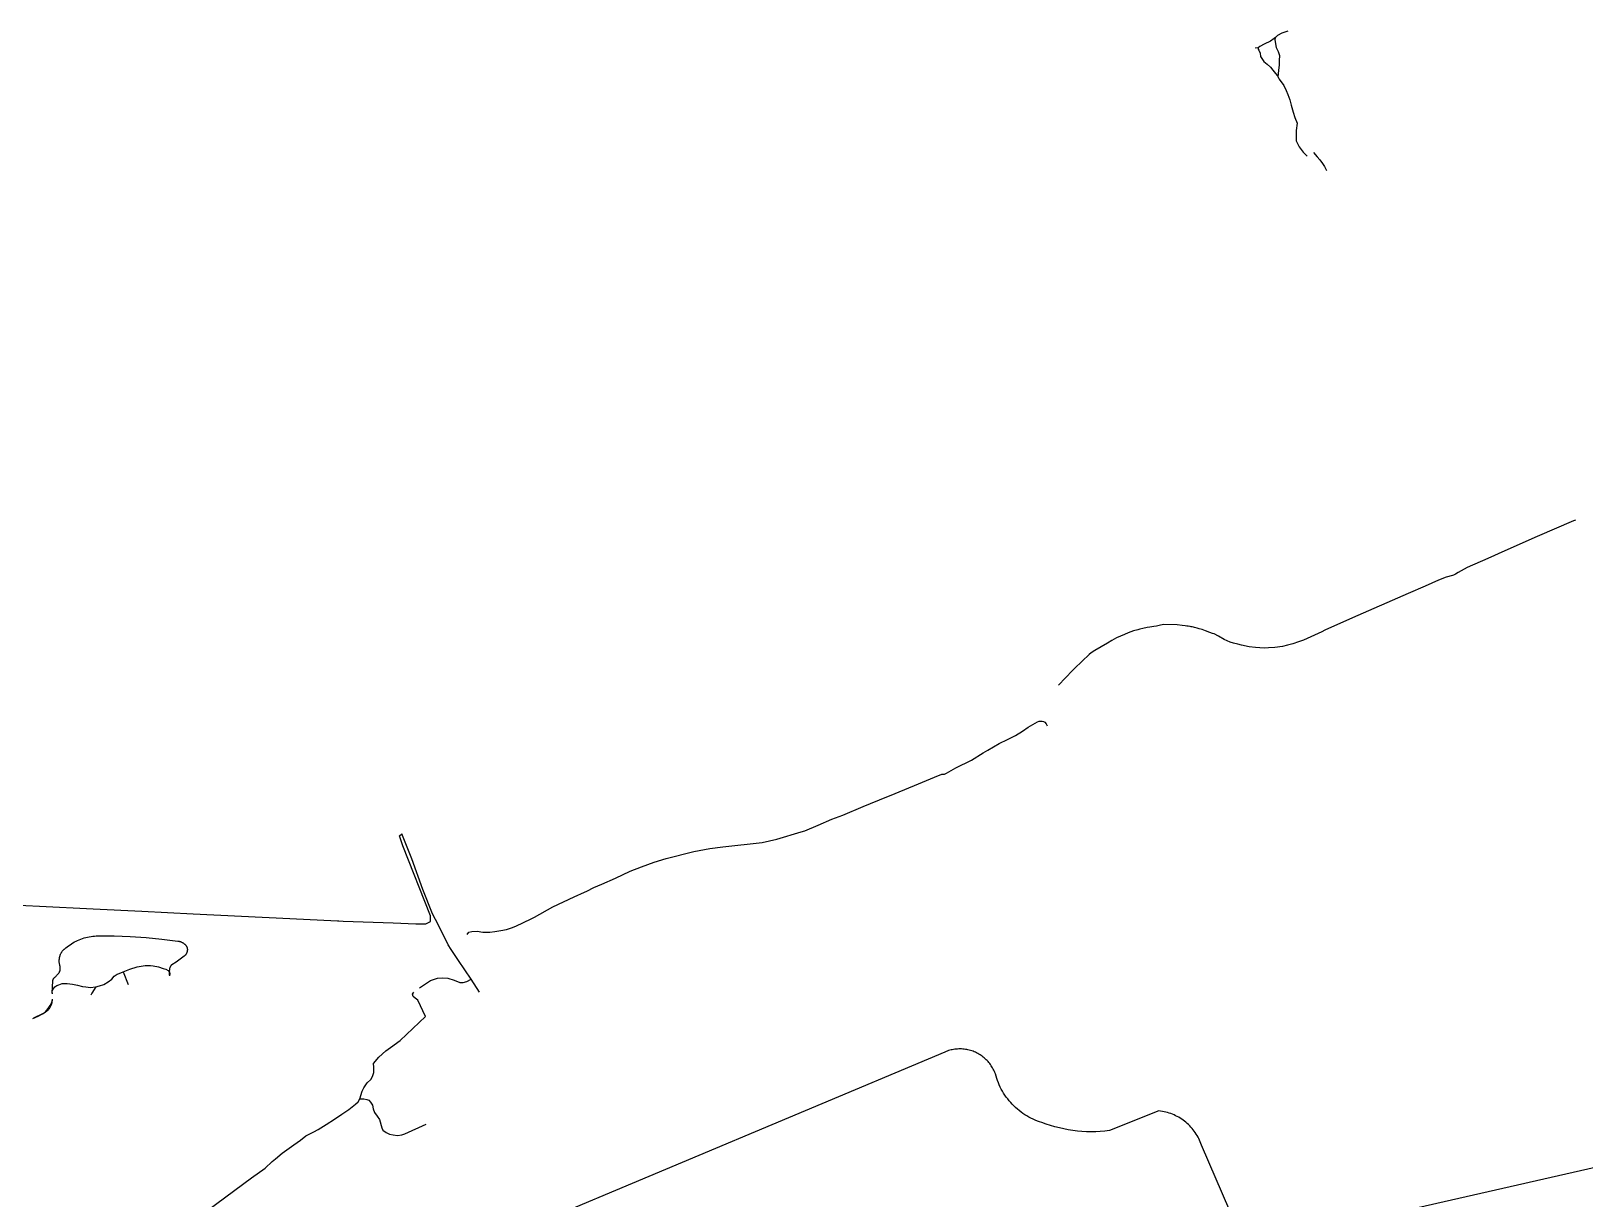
# Model space of a CAD drawing. Header units: inches. Extents: x 327545 to 344127, y 4677187 to 4689491.
# Drawn here: x 335437 to 338285, y 4683436 to 4685576 of the extents above; entities that cross this region are included whole.
import ezdxf

# ---------------------------------------------------------------- set-up
doc = ezdxf.new("R2010")
doc.units = ezdxf.units.IN
doc.header["$MEASUREMENT"] = 0
doc.layers.add('Trails', color=7, linetype='Continuous')

msp = doc.modelspace()

# ---------------------------------------------------------------- linework, layer by layer
at = {"layer": 'Trails'}
for p, q in [((337717.8753, 4685564.1467), (337717.8769, 4685564.1693)), ((337686.421, 4685545.1422), (337680.7609, 4685544.3339)), ((335452.9128, 4683972.5998), (335551.1692, 4683967.7572)), ((335551.1692, 4683967.7572), (335640.3455, 4683963.3622)), ((335640.3455, 4683963.3622), (335734.5238, 4683958.7207)), ((335734.5238, 4683958.7207), (335911.7882, 4683949.9843)), ((335911.7882, 4683949.9843), (335999.1235, 4683945.68)), ((335606.1129, 4683852.4309), (335606.1683, 4683852.2942)), ((335606.1683, 4683852.2942), (335615.5755, 4683829.0921)), ((335556.1618, 4683824.9272), (335556.049, 4683824.7382))]:
    msp.add_line(p, q, dxfattribs=at)
for points in [[(337717.8753, 4685564.1467), (337715.4316, 4685562.0093), (337708.963, 4685557.1595), (337697.2385, 4685551.9056), (337689.557, 4685547.4599), (337686.3226, 4685545.035), (337686.3226, 4685542.6101), (337687.5354, 4685540.5894), (337689.9612, 4685535.3355), (337690.7698, 4685529.2732), (337692.7913, 4685525.2317), (337696.8342, 4685519.9778), (337702.4943, 4685515.128), (337708.963, 4685509.8741), (337713.4102, 4685504.216), (337718.2617, 4685498.1537), (337721.9003, 4685493.7081), (337724.7304, 4685487.6458), (337733.2205, 4685475.9255), (337737.6677, 4685467.0342), (337740.902, 4685459.3554), (337744.1364, 4685450.06), (337746.9664, 4685439.9563), (337750.605, 4685427.4276), (337753.4351, 4685417.728), (337757.478, 4685406.816), (337756.172, 4685393.4942), (337756.0397, 4685374.841), (337761.1991, 4685363.4639), (337768.872, 4685353.8066), (337775.8835, 4685346.7951)], [(337723.0524, 4685491.5582), (337724.0201, 4685504.3232), (337725.233, 4685513.6186), (337725.6373, 4685522.5099), (337726.0416, 4685530.1887), (337723.6159, 4685537.4634), (337719.5729, 4685545.1422), (337718.3601, 4685553.2252), (337717.5515, 4685559.6916), (337717.8753, 4685564.1467)], [(337740.4977, 4685575.7504), (337729.5818, 4685571.7089), (337721.9003, 4685567.6674), (337717.8753, 4685564.1467)], [(337787.8, 4685353.4683), (337794.6729, 4685345.3853), (337799.1201, 4685339.7272), (337804.3759, 4685332.8567), (337808.0145, 4685327.6027), (337809.6317, 4685323.9654), (337811.7411, 4685320.0366)], [(338267.7785, 4684679.5445), (338264.0955, 4684678.6767), (338197.8489, 4684649.6397), (338138.3952, 4684623.5478), (338107.4667, 4684609.767), (338069.4989, 4684592.7674), (338052.9955, 4684583.9039), (338048.1697, 4684581.0408)], [(338048.1697, 4684581.0408), (338044.4886, 4684578.8568), (338042.1144, 4684578.3146), (338031.1011, 4684575.5033), (338017.0121, 4684569.7486), (337992.075, 4684558.8676), (337960.9864, 4684545.4069), (337858.9893, 4684500.5269), (337808.1926, 4684478.138)], [(337504.5637, 4684486.5541), (337499.9217, 4684485.2999), (337495.0578, 4684484.9632), (337488.0132, 4684483.8387), (337482.6885, 4684482.8465), (337474.751, 4684481.1598), (337469.4262, 4684479.9361), (337465.5897, 4684479.0431), (337457.9179, 4684476.6852), (337448.0941, 4684473.3215), (337441.1157, 4684470.4442), (337433.7074, 4684467.4676), (337426.8943, 4684464.1934), (337417.8985, 4684459.2986), (337410.1816, 4684454.6642), (337387.0071, 4684441.1759), (337380.4599, 4684436.5443), (337376.6896, 4684433.6008), (337372.5885, 4684430.1613), (337367.457, 4684425.0153), (337346.2316, 4684404.5229), (337320.0728, 4684377.6512)], [(337808.1926, 4684478.138), (337803.167, 4684475.1683), (337769.1962, 4684460.1117), (337760.0654, 4684456.5814), (337749.7162, 4684453.2987), (337739.7612, 4684450.5205), (337730.6331, 4684448.5692), (337716.544, 4684446.4195), (337705.1669, 4684445.6919), (337697.527, 4684445.4935), (337689.3911, 4684445.725), (337681.4536, 4684446.2211), (337670.0702, 4684447.6209), (337655.9543, 4684450.4544), (337648.7003, 4684452.3671), (337641.2699, 4684454.357), (337634.6553, 4684456.2752), (337629.4628, 4684458.425), (337623.9948, 4684461.2342), (337613.4379, 4684467.108), (337605.8708, 4684471.2884), (337602.818, 4684472.2972), (337597.935, 4684474.1477), (337589.7435, 4684477.0263), (337583.4782, 4684479.1218), (337578.0701, 4684480.8681), (337574.2601, 4684481.937), (337569.8274, 4684482.9989), (337567.4991, 4684483.454), (337565.4432, 4684483.9981), (337563.7314, 4684484.3959), (337561.4666, 4684484.8316), (337557.7756, 4684485.5063), (337555.7119, 4684485.8238), (337552.1797, 4684486.2206), (337547.179, 4684486.935), (337537.7334, 4684487.9272), (337513.008, 4684488.3241), (337504.5637, 4684486.5541)], [(337085.4823, 4684205.8293), (337093.0634, 4684208.9813), (337106.8217, 4684214.5375), (337111.452, 4684214.4052), (337115.1561, 4684215.9927), (337132.0895, 4684226.1792), (337160.9291, 4684239.8053), (337182.0958, 4684253.1668), (337190.9594, 4684258.5907), (337211.8615, 4684270.7616), (337226.6782, 4684277.7731), (337241.6762, 4684285.2375), (337254.2501, 4684293.3128), (337265.0089, 4684300.2224), (337281.7117, 4684310.3169), (337285.1446, 4684311.3752), (337287.6847, 4684311.6927), (337290.1784, 4684311.3752), (337293.1219, 4684311.0577), (337295.3444, 4684309.5893), (337297.924, 4684306.2952), (337299.71, 4684302.8027)], [(337005.6663, 4684172.8506), (337010.9101, 4684174.9822), (337056.1539, 4684193.6354), (337085.4823, 4684205.8293)], [(336925.1849, 4684139.528), (336962.0944, 4684155.1385), (337005.6663, 4684172.8506)], [(336848.6476, 4684108.6995), (336855.5994, 4684110.8207), (336879.8088, 4684121.1394), (336904.812, 4684131.8551), (336925.1849, 4684139.528)], [(336681.3378, 4684077.9103), (336705.0145, 4684081.3946), (336777.1825, 4684089.1546), (336804.0055, 4684095.0779), (336848.6476, 4684108.6995)], [(336169.1412, 4683944.285), (336169.4587, 4683954.9213), (336118.5102, 4684083.0592), (336112.3086, 4684101.4478), (336116.7878, 4684104.7961)], [(336183.7991, 4683937.63), (336173.3188, 4683958.3648), (336155.4594, 4684003.2117), (336135.2187, 4684059.1712), (336116.7878, 4684104.7961)], [(336451.9423, 4683998.1618), (336456.0447, 4683999.9903), (336468.4801, 4684006.4726), (336483.1645, 4684012.9549), (336508.5646, 4684024.0675), (336535.5521, 4684036.7675), (336556.3219, 4684044.8373), (336579.2084, 4684053.304), (336601.5658, 4684060.0509), (336651.8367, 4684072.4863), (336681.3378, 4684077.9103)], [(336236.4577, 4683920.7651), (336239.6327, 4683924.7868), (336244.9244, 4683926.0568), (336254.6611, 4683926.4801), (336265.2444, 4683924.9984), (336277.9444, 4683925.2101), (336287.2578, 4683926.0568), (336298.2645, 4683927.9618), (336308.6362, 4683930.0785), (336317.6503, 4683932.9646), (336325.9576, 4683936.1815), (336353.8165, 4683949.0491), (336360.0078, 4683952.3035), (336393.8216, 4683971.5123), (336432.8936, 4683989.6716), (336451.9423, 4683998.1618)], [(335341.2404, 4683983.9202), (335346.9733, 4683978.5751), (335353.482, 4683977.6226), (335390.7884, 4683975.8763), (335402.5359, 4683975.0826), (335452.9128, 4683972.5998)], [(335999.1235, 4683945.68), (336001.6596, 4683945.555), (336009.1777, 4683945.2331), (336100.8723, 4683941.746)], [(336100.8723, 4683941.746), (336142.4508, 4683940.1648), (336160.8659, 4683940.4294), (336169.1412, 4683944.285)], [(336259.0956, 4683815.1031), (336243.6704, 4683838.9951), (336220.7309, 4683872.8089), (336207.2372, 4683892.8908), (336201.919, 4683901.7808), (336183.7991, 4683937.63)], [(335475.9553, 4683813.1871), (335477.2784, 4683835.4789), (335477.3026, 4683835.7951), (335477.3376, 4683836.1103), (335477.3833, 4683836.4242), (335477.4397, 4683836.7362), (335477.5067, 4683837.0462), (335477.5842, 4683837.3538), (335477.6722, 4683837.6585), (335477.7705, 4683837.96), (335477.8791, 4683838.258), (335477.9977, 4683838.5521), (335478.1264, 4683838.842), (335478.2648, 4683839.1273), (335478.4129, 4683839.4078), (335478.5705, 4683839.683), (335478.7374, 4683839.9527), (335478.9133, 4683840.2166), (335479.0982, 4683840.4742), (335479.2918, 4683840.7255), (335479.4938, 4683840.97), (335479.7041, 4683841.2074), (335479.9223, 4683841.4375), (335480.1483, 4683841.6601), (335480.3817, 4683841.8748), (335480.6223, 4683842.0814), (335480.8698, 4683842.2797), (335482.029, 4683843.2825), (335483.1543, 4683844.3232), (335484.2444, 4683845.4006), (335485.2983, 4683846.5136), (335486.3146, 4683847.661), (335487.2923, 4683848.8414), (335488.2303, 4683850.0536), (335489.1276, 4683851.2963), (335489.9831, 4683852.5681), (335490.1731, 4683853.3149), (335490.3378, 4683854.0678), (335490.4771, 4683854.8258), (335490.5906, 4683855.588), (335490.6784, 4683856.3537), (335490.7404, 4683857.1219), (335490.7764, 4683857.8917), (335490.7864, 4683858.6623), (335490.7704, 4683859.4328), (335490.7284, 4683860.2023), (335490.6605, 4683860.97), (335490.5667, 4683861.7349), (335490.4472, 4683862.4963), (335490.3021, 4683863.2532), (335490.1315, 4683864.0047), (335489.8663, 4683865.047), (335489.637, 4683866.0978), (335489.4438, 4683867.1558), (335489.287, 4683868.2198), (335489.1667, 4683869.2886), (335489.083, 4683870.3608), (335489.0362, 4683871.4353), (335489.0262, 4683872.5108), (335489.0531, 4683873.5859), (335489.1167, 4683874.6596), (335489.2171, 4683875.7304), (335489.3541, 4683876.7971), (335489.5276, 4683877.8585), (335489.7374, 4683878.9134), (335489.9831, 4683879.9604), (335490.1753, 4683880.7805), (335490.395, 4683881.5937), (335490.6421, 4683882.3989), (335490.9163, 4683883.1953), (335491.2171, 4683883.9821), (335491.5444, 4683884.7582), (335491.8977, 4683885.5228), (335492.2766, 4683886.275), (335492.6808, 4683887.0141), (335493.1096, 4683887.739), (335493.5627, 4683888.4491), (335494.0395, 4683889.1434), (335494.5395, 4683889.8213), (335495.062, 4683890.4819), (335495.6066, 4683891.1244), (335496.1726, 4683891.7482), (335496.7594, 4683892.3525), (335497.3662, 4683892.9367), (335497.9924, 4683893.5), (335498.6372, 4683894.0419), (335501.0555, 4683896.1584), (335503.5454, 4683898.1901), (335506.1041, 4683900.1345), (335508.7284, 4683901.9894), (335511.4153, 4683903.7524), (335514.1615, 4683905.4216), (335516.9637, 4683906.9949), (335519.8186, 4683908.4704), (335522.7227, 4683909.8464), (335525.6727, 4683911.1212), (335528.665, 4683912.2933), (335531.696, 4683913.3613), (335534.7621, 4683914.324), (335537.8596, 4683915.1801), (335540.9848, 4683915.9287), (335544.1341, 4683916.5688), (335547.3036, 4683917.0998), (335550.4895, 4683917.5209), (335553.6881, 4683917.8317), (335556.8955, 4683918.0318), (335560.108, 4683918.1209), (335589.4546, 4683917.9879), (335618.784, 4683916.9756), (335648.07, 4683915.0847), (335677.2861, 4683912.3171), (335706.4062, 4683908.6752), (335707.1974, 4683908.5507), (335707.9839, 4683908.3997), (335708.765, 4683908.2225), (335709.5397, 4683908.0193), (335710.3072, 4683907.7902), (335711.0666, 4683907.5356), (335711.817, 4683907.2557), (335712.5576, 4683906.9508), (335713.2877, 4683906.6213), (335714.0062, 4683906.2676), (335714.7126, 4683905.89), (335715.4059, 4683905.489), (335716.0854, 4683905.065), (335716.7503, 4683904.6185), (335717.3999, 4683904.15), (335718.0335, 4683903.66), (335718.6503, 4683903.1491), (335719.2496, 4683902.6178), (335719.8309, 4683902.0668), (335720.3934, 4683901.4966), (335720.6865, 4683901.1783), (335720.9683, 4683900.85), (335721.2384, 4683900.512), (335721.4966, 4683900.1647), (335721.7424, 4683899.8087), (335721.9755, 4683899.4442), (335722.1958, 4683899.0718), (335722.4029, 4683898.6919), (335722.5966, 4683898.3049), (335722.7765, 4683897.9115), (335722.9426, 4683897.5119), (335723.0946, 4683897.1068), (335723.2323, 4683896.6967), (335723.3556, 4683896.2819), (335723.4642, 4683895.8631), (335723.5582, 4683895.4407), (335723.6372, 4683895.0153), (335723.7013, 4683894.5874), (335723.7504, 4683894.1575), (335723.7844, 4683893.7262), (335723.8033, 4683893.2939), (335723.807, 4683892.8613), (335723.7956, 4683892.4287), (335723.7622, 4683891.8857), (335723.7101, 4683891.3441), (335723.6393, 4683890.8046), (335723.5499, 4683890.2679), (335723.442, 4683889.7347), (335723.3156, 4683889.2055), (335723.171, 4683888.681), (335723.0084, 4683888.1618), (335722.8278, 4683887.6485), (335722.6296, 4683887.1418), (335722.414, 4683886.6423), (335722.1813, 4683886.1505), (335721.9316, 4683885.6671), (335721.6654, 4683885.1926), (335721.3829, 4683884.7276), (335721.0845, 4683884.2726), (335720.7705, 4683883.8283), (335720.4414, 4683883.3951), (335720.0974, 4683882.9735), (335719.7391, 4683882.5641), (335719.3667, 4683882.1674), (335718.9809, 4683881.7837), (335718.5821, 4683881.4137), (335718.1706, 4683881.0577), (335717.7471, 4683880.7161), (335710.5503, 4683875.306), (335703.1759, 4683870.1404), (335695.6323, 4683865.2252), (335695.3683, 4683865.053), (335695.1106, 4683864.8717), (335694.8592, 4683864.6816), (335694.6147, 4683864.4828), (335694.3772, 4683864.2756), (335694.1471, 4683864.0602), (335693.9246, 4683863.837), (335693.7101, 4683863.6062), (335693.5037, 4683863.368), (335693.3057, 4683863.1228), (335693.1164, 4683862.8709), (335692.9359, 4683862.6125), (335692.7646, 4683862.348), (335692.6026, 4683862.0777), (335692.4501, 4683861.8019), (335692.3073, 4683861.5209), (335692.1743, 4683861.2352), (335692.0514, 4683860.945), (335691.9387, 4683860.6507), (335691.8363, 4683860.3527), (335691.7443, 4683860.0512), (335691.6629, 4683859.7468), (335691.3552, 4683858.4114), (335691.0943, 4683857.0662), (335690.8806, 4683855.7126), (335690.7142, 4683854.3524), (335690.5953, 4683852.9872), (335690.5242, 4683851.6188), (335690.5009, 4683850.2486), (335690.5255, 4683848.8785), (335690.5978, 4683847.5101), (335690.7179, 4683846.145)], [(335556.049, 4683824.7382), (335562.9053, 4683826.5769), (335570.6704, 4683829.2229), (335578.4354, 4683833.633), (335585.318, 4683839.1015), (335589.3771, 4683844.2171), (335595.3773, 4683847.9216), (335598.7303, 4683849.3328), (335606.1683, 4683852.2942)], [(335606.1683, 4683852.2942), (335618.2658, 4683857.1106), (335632.031, 4683861.6971), (335646.5022, 4683863.8139), (335651.6201, 4683863.8139), (335656.385, 4683863.6375), (335661.3264, 4683863.1083), (335670.6797, 4683861.3443), (335679.6801, 4683858.5218), (335684.092, 4683856.9342), (335688.8569, 4683854.641), (335691.3277, 4683851.8185), (335691.857, 4683848.4668), (335691.3277, 4683844.9388)], [(339942.1594, 4683866.3585), (337755.7903, 4683368.9973)], [(335476.6077, 4683811.759), (335476.0782, 4683816.5219), (335477.8372, 4683820.1865), (335480.8431, 4683824.46), (335484.3727, 4683827.1061), (335488.051, 4683828.6941), (335494.0789, 4683830.6341), (335503.6088, 4683830.9869), (335513.5855, 4683829.5448), (335522.6684, 4683827.6353), (335531.6688, 4683825.5185), (335537.669, 4683824.46), (335546.1399, 4683823.578), (335555.6698, 4683824.6365), (335556.049, 4683824.7382)], [(335556.049, 4683824.7382), (335553.1454, 4683819.872), (335548.91, 4683813.3451), (335546.6157, 4683809.2878)], [(336149.4176, 4683822.6221), (336169.4967, 4683836.4243), (336182.4446, 4683840.6939), (336191.242, 4683841.2231), (336201.0977, 4683840.3632), (336212.7777, 4683836.8008), (336223.4551, 4683832.7564), (336229.4082, 4683832.6241), (336235.9566, 4683834.3439), (336243.6704, 4683838.9951)], [(335440.7507, 4683766.9948), (335450.136, 4683771.1864), (335458.254, 4683775.2437), (335463.7248, 4683778.7717), (335468.8426, 4683784.7694), (335472.3722, 4683790.5907), (335475.5488, 4683795.8828), (335476.6077, 4683801.3513), (335476.6077, 4683802.354)], [(335442.4996, 4683768.0369), (335459.133, 4683775.5934), (335460.0677, 4683776.0378), (335460.9865, 4683776.5144), (335461.8881, 4683777.0227), (335462.7715, 4683777.5621), (335463.6356, 4683778.1318), (335464.4793, 4683778.7312), (335465.3018, 4683779.3596), (335466.1019, 4683780.0162), (335466.8786, 4683780.7002), (335467.6312, 4683781.4108), (335468.3585, 4683782.1472), (335469.0599, 4683782.9084), (335469.7343, 4683783.6935), (335470.3811, 4683784.5016), (335470.9993, 4683785.3316), (335471.5883, 4683786.1827), (335472.1474, 4683787.0537), (335472.6759, 4683787.9437), (335473.1731, 4683788.8515), (335473.6384, 4683789.776), (335474.0714, 4683790.7161), (335474.4713, 4683791.6707), (335474.8379, 4683792.6386), (335475.1706, 4683793.6187), (335475.469, 4683794.6098), (335475.7327, 4683795.6107), (335475.9615, 4683796.6201), (335476.1551, 4683797.6368), (335476.3132, 4683798.6597), (335476.4357, 4683799.6875), (335476.5224, 4683800.7189)], [(336160.3518, 4683770.2485), (336146.2627, 4683800.2126), (336141.1695, 4683803.7845), (336137.4653, 4683807.2241), (336136.407, 4683811.259), (336138.9867, 4683814.897)], [(336096.2893, 4683713.8468), (336113.8512, 4683726.7244), (336160.3518, 4683770.2485)], [(336040.0922, 4683619.4043), (336043.8908, 4683633.7805), (336047.3209, 4683639.4432), (336053.482, 4683648.8618), (336060.0966, 4683655.0795), (336063.3618, 4683660.6502), (336065.5205, 4683667.5811), (336065.256, 4683677.3046), (336064.7391, 4683684.1775), (336074.9794, 4683695.8254), (336087.6794, 4683707.5333), (336096.2893, 4683713.8468)], [(337634.5935, 4683414.6228), (337582.3813, 4683534.7428), (337581.3237, 4683537.7699), (337580.161, 4683540.7582), (337578.8948, 4683543.7041), (337577.5265, 4683546.6041), (337576.0579, 4683549.4545), (337574.4907, 4683552.2519), (337572.8268, 4683554.9929), (337571.0682, 4683557.6742), (337569.2171, 4683560.2925), (337567.2758, 4683562.8445), (337565.2466, 4683565.3273), (337563.132, 4683567.7377), (337560.9345, 4683570.0729), (337558.6569, 4683572.3299), (337556.3019, 4683574.5061), (337553.8723, 4683576.5987), (337551.3712, 4683578.6053), (337548.8016, 4683580.5233), (337546.1667, 4683582.3506), (337543.4695, 4683584.0847), (337540.7135, 4683585.7236), (337537.902, 4683587.2654), (337535.0383, 4683588.7081), (337532.1261, 4683590.05), (337529.1688, 4683591.2894), (337526.17, 4683592.4248), (337523.1335, 4683593.4549), (337520.0628, 4683594.3784), (337516.9618, 4683595.1941), (337513.8342, 4683595.9012), (337510.6838, 4683596.4986), (337507.5145, 4683596.9857), (337504.3301, 4683597.3619), (337413.5775, 4683561.3444), (337405.2368, 4683560.3929), (337396.8692, 4683559.7182), (337388.4838, 4683559.3211), (337380.0899, 4683559.2019), (337371.6966, 4683559.3609), (337363.3132, 4683559.7978), (337354.9488, 4683560.5121), (337346.6128, 4683561.5031), (337338.3141, 4683562.7697), (337330.0619, 4683564.3105), (337321.8653, 4683566.1238), (337313.7333, 4683568.2076), (337305.6747, 4683570.5597), (337297.6985, 4683573.1774), (337289.8134, 4683576.0578), (337285.7283, 4683577.3815), (337281.6908, 4683578.844), (337277.7057, 4683580.4437), (337273.7776, 4683582.1787), (337269.9111, 4683584.0471), (337266.1108, 4683586.0465), (337262.381, 4683588.1746), (337258.7262, 4683590.4291), (337255.1506, 4683592.8072), (337251.6584, 4683595.3061), (337248.2537, 4683597.923), (337244.9405, 4683600.6547), (337241.7225, 4683603.4982), (337238.6037, 4683606.4499), (337235.5876, 4683609.5066), (337232.6778, 4683612.6646), (337229.8776, 4683615.9203), (337227.1904, 4683619.2698), (337224.6193, 4683622.7092), (337222.1673, 4683626.2345), (337219.8372, 4683629.8416), (337217.6318, 4683633.5262), (337215.5537, 4683637.2841), (337213.6053, 4683641.1108), (337211.7888, 4683645.0019), (337210.1065, 4683648.9528), (337208.5602, 4683652.959), (337207.1518, 4683657.0156), (337205.8829, 4683661.1181), (337204.755, 4683665.2615), (337203.8922, 4683667.5083), (337202.9522, 4683669.7238), (337201.936, 4683671.9055), (337200.8448, 4683674.0506), (337199.6801, 4683676.1567), (337198.443, 4683678.2212), (337197.1353, 4683680.2416), (337195.7583, 4683682.2155), (337194.3138, 4683684.1406), (337192.8036, 4683686.0144), (337191.2293, 4683687.8348), (337189.5929, 4683689.5997), (337187.8964, 4683691.3068), (337186.1418, 4683692.9541), (337184.3312, 4683694.5397), (337182.4668, 4683696.0616), (337180.5508, 4683697.518), (337178.5855, 4683698.9072), (337176.5733, 4683700.2275), (337174.5165, 4683701.4774), (337172.4177, 4683702.6552), (337170.2794, 4683703.7597), (337168.1041, 4683704.7895), (337165.8945, 4683705.7433), (337163.6531, 4683706.62), (337161.3827, 4683707.4186), (337159.0861, 4683708.1381), (337156.7659, 4683708.7776), (337154.4249, 4683709.3363), (337152.066, 4683709.8137), (337149.692, 4683710.2091), (337147.3057, 4683710.522), (337144.91, 4683710.7521), (337142.5078, 4683710.8992), (337140.1019, 4683710.9629), (337137.6953, 4683710.9433), (337135.2908, 4683710.8403), (337132.8913, 4683710.6541), (337130.4996, 4683710.385), (337128.1188, 4683710.0332), (337125.7515, 4683709.5991), (337123.4007, 4683709.0834), (337121.0692, 4683708.4865), (337118.7597, 4683707.8092), (337116.4751, 4683707.0524), (337114.218, 4683706.2169), (337111.9913, 4683705.3038), (336343.8363, 4683382.9155)], [(335879.4201, 4683504.4525), (335885.1225, 4683509.6845), (335897.664, 4683520.1974), (335918.6625, 4683535.1154), (335931.2661, 4683543.7982), (335940.8283, 4683551.922), (335955.7313, 4683558.9324), (335963.7401, 4683563.3076), (335978.2874, 4683572.5972), (335993.3195, 4683582.3407), (336006.7603, 4683591.1672), (336019.8139, 4683600.2324), (336032.0374, 4683609.5645), (336037.1241, 4683614.0778), (336040.0922, 4683619.4043)], [(336040.0922, 4683619.4043), (336047.2312, 4683619.6341), (336052.8223, 4683618.5594), (336056.1212, 4683617.0412), (336059.7322, 4683613.3857), (336062.9766, 4683608.1084), (336064.4512, 4683600.9589), (336066.6538, 4683594.3356), (336071.5632, 4683587.8144), (336075.7628, 4683581.4423), (336080.0709, 4683566.1388), (336082.3199, 4683562.3354), (336087.9989, 4683558.1132), (336094.4908, 4683555.0594), (336101.2707, 4683553.4388), (336109.1752, 4683552.2151), (336116.6827, 4683553.6703), (336122.3713, 4683555.5555), (336161.662, 4683573.4479)], [(335735.2047, 4683396.3078), (335744.7771, 4683403.2712), (335841.4689, 4683474.9321), (335866.6283, 4683492.7159), (335879.4201, 4683504.4525)]]:
    msp.add_lwpolyline(points, dxfattribs=at)

doc.saveas('drawing.dxf')
